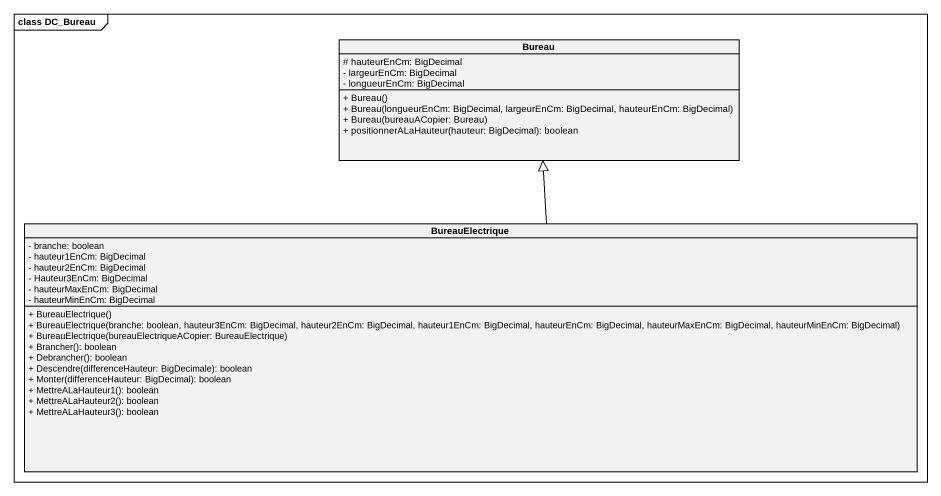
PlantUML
@startuml
mainframe class DC_Bureau
hide circle
hide empty members
skinparam classAttributeIconSize 0
class Bureau {
  # hauteurEnCm: BigDecimal
  - largeurEnCm: BigDecimal
  - longueurEnCm: BigDecimal
  + Bureau()
  + Bureau(longueurEnCm: BigDecimal, largeurEnCm: BigDecimal, hauteurEnCm: BigDecimal)
  + Bureau(bureauACopier: Bureau)
  + positionnerALaHauteur(hauteur: BigDecimal): boolean
}
class BureauElectrique {
  - branche: boolean
  - hauteur1EnCm: BigDecimal
  - hauteur2EnCm: BigDecimal
  - Hauteur3EnCm: BigDecimal
  - hauteurMaxEnCm: BigDecimal
  - hauteurMinEnCm: BigDecimal
  + BureauElectrique()
  + BureauElectrique(branche: boolean, hauteur3EnCm: BigDecimal, hauteur2EnCm: BigDecimal, hauteur1EnCm: BigDecimal, hauteurEnCm: BigDecimal, hauteurMaxEnCm: BigDecimal, hauteurMinEnCm: BigDecimal)
  + BureauElectrique(bureauElectriqueACopier: BureauElectrique)
  + Brancher(): boolean
  + Debrancher(): boolean
  + Descendre(differenceHauteur: BigDecimale): boolean
  + Monter(differenceHauteur: BigDecimal): boolean
  + MettreALaHauteur1(): boolean
  + MettreALaHauteur2(): boolean
  + MettreALaHauteur3(): boolean
}
BureauElectrique -up-|> Bureau
@enduml
